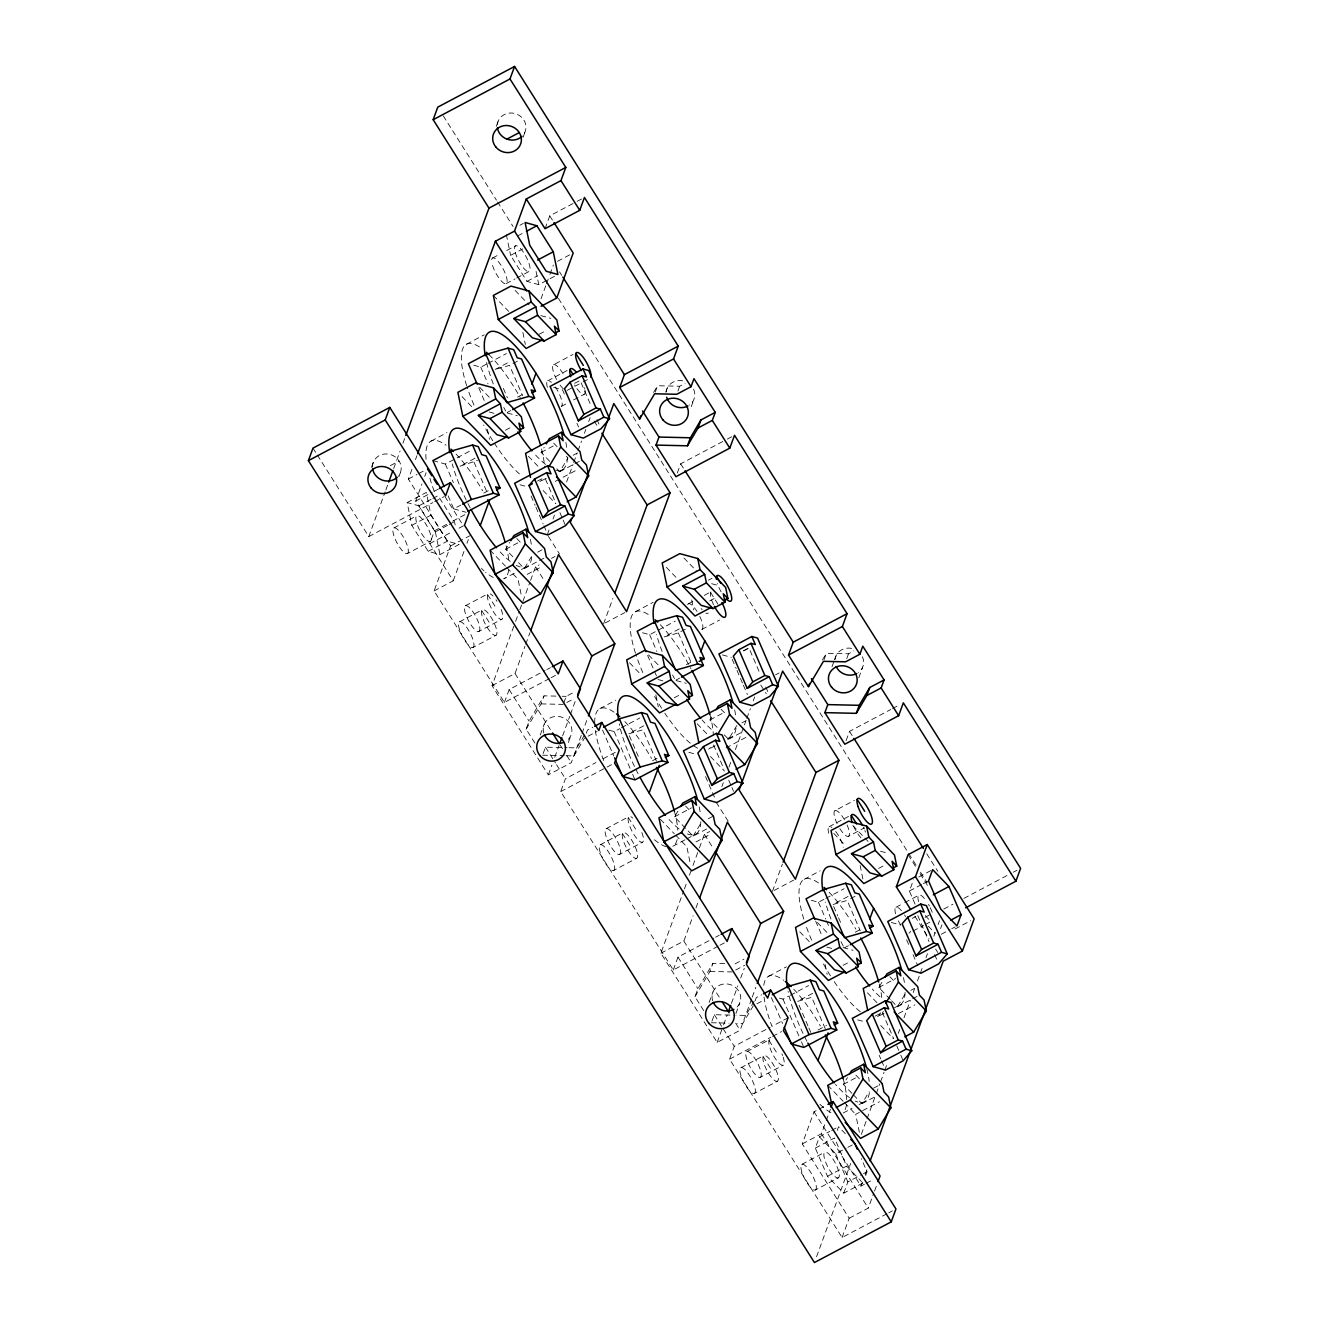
<?xml version="1.0" encoding="UTF-8"?>
<svg xmlns="http://www.w3.org/2000/svg" width="1329" height="1329" viewBox="0 0 1329 1329"><rect width="100%" height="100%" fill="white"/><g stroke="black" fill="none" stroke-linecap="round" stroke-linejoin="round"><path stroke-width="0.75" stroke-dasharray="5 3.75" d="M371.455 467.376L373.432 462.01M496.232 126.421L498.209 121.055M317.365 455.05L368.797 536.551L385.144 491.863M385.859 489.919L387.985 484.088M393.683 468.539L400.079 451.046M402.92 443.271L405.063 437.44M398.949 476.546L400.245 472.974M523.061 137.385L525.021 132.003M549.309 678.654L504.439 702.426L434.101 590.94L450.564 545.953L408.352 479.071L411.924 469.32M415.479 459.585L416.907 455.681M434.101 590.94L453.239 580.806L429.782 543.644L434.5 530.786L415.728 501.066L421.957 484.055M424.732 476.48L426.111 472.709M545.04 228.704L549.741 215.863L575.307 202.307M541.019 298.776L545.82 285.652M546.501 283.775L549.242 276.282M549.924 274.405L553.362 265.036M453.239 580.806L464.22 550.804M466.961 543.312L468.323 539.557M581.288 735.402L571.304 762.68L548.329 774.857L492.046 685.681L514.871 623.301M515.586 621.357L519.157 611.606M519.872 609.662L529.856 582.368M530.57 580.424L535.554 566.769L539.092 564.908M547.315 534.64L549.458 528.792M553.03 519.041L554.459 515.137M566.586 482.012L572.998 464.469M573.713 462.509L577.284 452.774M577.999 450.813L581.554 441.078M584.411 433.271L585.84 429.383M588.697 421.575L590.126 417.688M504.439 702.426L509.14 689.568L545.04 670.547M492.046 685.681L515.021 673.504L525.005 646.21M525.719 644.266L530.005 632.571M534.889 743.061L526.134 729.189L529.075 721.165L544.076 695.848L560.157 696.213M526.134 729.189L541.136 703.888L544.076 695.848M655.214 392.171L657.556 385.742L679.684 386.241L685.05 383.4M540.255 735.02L544.142 724.421M665.746 392.138L667.025 388.6M543.129 753.593L545.488 747.164L567.084 747.662M563.845 702.775L566.204 696.346L575.125 691.612M677.923 391.058L679.684 386.241M548.329 774.857L551.884 765.105M554.741 757.314L559.027 745.619M562.599 735.867L569.726 716.381M570.44 714.437L576.138 698.838M603.599 623.816L612.868 598.482M568.38 742.446L570.972 735.386M691.263 406.624L693.854 399.564M718.142 946.198L673.271 969.971L560.722 791.602L565.423 778.761L595.924 762.58M582.002 733.442L587.7 717.859M677.308 473.008L680.664 463.821L725.534 440.049M566.104 755.736L573.962 755.919L576.902 747.878L585.358 733.625M586.288 733.276L587.468 730.07L592.834 727.229M751.549 999.043L740.137 1030.241L717.162 1042.401L660.878 953.225L683.704 890.845M684.418 888.902L686.561 883.054M689.419 875.263L692.259 867.455M692.974 865.511L698.689 849.912M699.403 847.968L704.387 834.33L709.703 831.505M721.863 786.585L723.292 782.698M728.99 767.099L731.133 761.251M735.419 749.556L746.117 720.318M746.832 718.374L750.387 708.623M753.244 700.832L754.673 696.928M673.271 969.971L677.973 957.113L713.872 938.108M660.878 953.225L683.854 941.048L693.123 915.714M695.981 907.923L698.838 900.115M703.722 1010.621L694.967 996.733L697.908 988.71L712.909 963.409L724.969 963.675M694.967 996.733L709.968 971.433L712.909 963.409M824.046 659.716L826.389 653.287L848.517 653.785L853.866 650.944M709.088 1002.564L712.975 991.966M831.987 666.743L833.931 661.443M834.579 659.682L835.858 656.144M711.962 1021.154L714.321 1014.725L733.957 1015.157M846.756 658.603L848.517 653.785M717.162 1042.401L722.86 1026.819M723.574 1024.858L727.146 1015.123M731.415 1003.428L737.844 985.885M740.702 978.078L744.257 968.343M772.431 891.36L782.416 864.083M735.917 1013.529L739.788 1002.93M858.816 677.707L862.687 667.108M886.975 1213.742L842.104 1237.515L729.555 1059.163L734.256 1046.305L770.155 1027.284M752.264 997.099L755.819 987.347M846.141 740.552L849.497 731.365L890.779 709.503M755.121 1000.82L756.301 997.614L761.667 994.773M842.104 1237.515L849.165 1218.244L802.267 1143.92L814.029 1111.792L817.501 1109.948M862.886 1183.026L843.749 1193.16L827.469 1176.265L815.325 1148.106L819.428 1136.86L829.877 1131.328M915.066 904.152L909.401 891.028L913.521 879.781M802.267 1143.92L821.405 1133.77L825.558 1122.44M826.256 1120.546L830.409 1109.2M837.204 1130.464L838.582 1126.71L845.36 1133.753M816.554 1256.719L850.676 1163.49M861.342 1134.351L866.309 1120.762M867.023 1118.819L875.545 1095.511M876.26 1093.568L879.815 1083.866M880.529 1081.922L884.084 1072.204M884.782 1070.26L887.639 1062.502M898.288 1033.364L899.716 1029.477M903.986 1017.815L910.382 1000.338M913.222 992.58L914.634 988.693M917.492 980.918L919.618 975.087M920.332 973.144L923.173 965.386M926.014 957.611L927.443 953.724M933.838 936.247L935.251 932.36M938.091 924.585L939.52 920.715M843.749 1193.16L847.869 1181.913L861.79 1174.537M940.567 928.572L941.945 924.834M814.029 1111.792L860.926 1186.099L862.338 1182.229M865.179 1174.471L867.305 1168.656M865.644 1175.517L867.006 1171.763L861.342 1158.639M849.165 1218.244L868.302 1208.094L873.834 1192.977M874.532 1191.083L877.306 1183.524M653.569 392.487L657.556 385.742M573.962 755.919L584.527 738.093M822.385 660.031L826.389 653.287M754.191 1001.169L745.735 1015.422L735.917 1015.206M753.36 1005.638L742.795 1023.463L736.914 1023.33M549.724 461.329L541.136 452.408L544.226 447.258M512.828 556.718L505.684 549.292L509.804 542.431M556.868 468.755L559.742 471.729L567.965 458.007L565.107 455.033M518.559 562.665L524.274 568.613L531.484 556.602M717.128 727.395L709.968 719.953L712.028 716.53M706.663 828.98L693.107 836.157L674.517 816.837L678.637 809.976M724.272 734.821L728.574 739.273L736.798 725.551M693.107 836.157L701.347 822.435M890.247 999.391L878.801 987.497L881.891 982.364M851.922 1093.302L843.35 1084.381L847.453 1077.52M891.676 1000.887L897.391 1006.817L905.63 993.095M853.368 1094.78L861.94 1103.701L869.149 1091.69M519.872 225.249L523.344 223.405M577.135 201.344L582.617 198.436M517.712 235.897L524.673 232.21M492.627 257.992L499.687 254.254M506.764 250.5L515.602 245.815M554.442 276.349L538.777 284.655L526.998 281.383L510.585 255.367L522.779 248.922M506.15 283.625L514.987 278.94M516.748 278.01L529.125 271.448A14.486 4.203 62.1 0 0 522.231 250.6A14.486 4.203 62.1 0 0 515.718 253.872A14.486 4.203 62.1 0 0 529.125 271.448M557.532 261.315L569.709 254.852M526.998 281.383L537.448 275.851M466.545 344.194L484.221 334.825M539.192 334.26L545.97 330.672M473.689 365.193L480.799 367.169L486.298 364.262M488.125 363.299L506.415 353.597M495.185 369.429L510.436 361.355M512.961 363.548L518.127 360.807M556.585 379.463A14.486 4.203 62.1 0 1 553.578 364.761L573.015 354.461M431.094 441.078L446.993 432.639M547.698 380.825L567.151 370.525M517.546 397.122L524.324 393.534M390.344 465.632L399.099 460.997M507.13 412.522L510.785 410.578M574.626 383.267L580.142 380.509L591.372 406.491M567.101 390.394L581.238 382.902M583.016 381.955L588.315 379.147M408.352 479.071L417.057 474.453M418.785 473.539L425.762 469.851M505.419 430.247L512.197 426.642M432.905 460.598L445.348 464.054L470.964 450.481M561.22 406.458L566.519 403.651M573.596 399.896L584.195 394.281M474.985 458.239L459.734 466.313L477.51 460.432M407.156 502.561L426.31 492.428L430.945 515.17L447.358 541.185L459.136 544.441L439.982 554.592L428.22 551.336L411.807 525.32L407.156 502.561L418.934 505.834L435.347 531.849L439.982 554.592M415.728 501.066L432.174 492.345M434.002 491.381L439.467 488.491M418.934 505.834L431.111 499.372M432.855 498.458L438.072 495.684L454.485 521.699L455.648 527.38M368.797 536.551L432.805 502.644M434.633 501.664L443.786 496.813M393.833 527.945L416.808 515.768M541.136 452.408L556.386 444.335M411.807 525.32L430.945 515.17M448.139 495.867L453.737 508.857L460.798 505.12M483.789 493.109L488.873 490.401M573.131 455.266L576.587 453.438M434.5 530.786L450.93 522.081M452.757 521.118L469.187 512.413M435.347 531.849L447.524 525.387M449.268 524.473L454.485 521.699M537.481 481.048L544.691 477.393M546.302 478.224L539.225 481.962A77.896 22.61 62.1 0 0 541.551 480.051M558.662 471.679L562.2 469.801M559.742 471.729L573.281 464.552M574.975 463.655L580.059 460.947M407.355 553.578A14.486 4.203 62.1 0 0 400.478 532.713A14.486 4.203 62.1 0 0 393.965 535.986A14.486 4.203 62.1 0 0 407.355 553.578L430.33 541.401A14.486 4.203 62.1 0 0 423.453 520.536A14.486 4.203 62.1 0 0 416.941 523.809A14.486 4.203 62.1 0 0 430.33 541.401M429.782 543.644L451.71 532.032M459.003 528.161L464.486 525.254M555.306 481.364L577.268 469.735M428.22 551.336L447.358 541.185M450.564 545.953L469.702 535.82M505.684 549.292L520.935 541.219M727.328 439.102L734.522 435.297M537.68 552.15L544.574 548.495M514.373 573.231L503.774 578.846A77.896 22.61 62.1 0 0 508.741 569.726M521.45 569.493L526.749 566.686M524.274 568.613L537.83 561.419M539.524 560.522L544.608 557.831M551.469 558.346L555.007 556.469M465.383 605.775L488.358 593.598M527.164 574.377L541.8 566.619M459.502 621.839L482.477 609.662M478.905 631.408A14.486 4.203 62.1 0 0 472.011 610.543A14.486 4.203 62.1 0 0 465.499 613.815A14.486 4.203 62.1 0 0 478.905 631.408L501.88 619.231M473.024 647.472A14.486 4.203 62.1 0 0 466.13 626.607A14.486 4.203 62.1 0 0 459.618 629.88A14.486 4.203 62.1 0 0 473.024 647.472L495.999 635.295A14.486 4.203 62.1 0 0 489.105 614.447A14.486 4.203 62.1 0 0 482.593 617.719A14.486 4.203 62.1 0 0 495.999 635.295M605.359 622.886L624.813 612.586M635.378 611.739L653.054 602.369M708.407 580.225L711.945 578.348M546.834 669.6L550.422 667.706M688.389 603.781L693.705 600.974M704.304 595.359L711.364 591.604M551.103 677.707L558.28 673.903M709.719 600.907L716.481 597.319M642.522 632.737L649.632 634.714L675.248 621.141M679.269 628.899L664.018 636.973L678.338 632.92L686.96 628.351M701.911 629.414L719.587 620.045M566.835 702.493L573.978 698.705M599.927 708.623L615.825 700.2M686.379 664.666L693.157 661.078M675.963 680.066L679.617 678.122M743.459 650.811L748.543 648.12M743.692 650.861L748.975 648.054L760.205 674.036M588.099 736.2L597.037 731.465M674.252 697.791L681.029 694.203M608.848 730.119L614.181 731.598L619.663 728.691M621.49 727.727L639.797 718.025M643.801 725.784L628.567 733.857L642.887 729.804L656.775 761.966M603.117 758.776L617.47 751.184M775.571 674.85L779.11 672.989M560.722 791.602L614.563 763.079M709.968 719.953L725.219 711.879M652.622 760.653L657.705 757.962M741.964 722.81L745.419 720.982M715.135 745.768L708.058 749.523A77.896 22.61 62.1 0 0 710.384 747.596M727.495 739.223L731.033 737.346M728.574 739.273L742.114 732.096M725.966 747.945L747.928 736.316M606.074 828.731L629.049 816.554M600.193 844.795L623.168 832.618M674.517 816.837L691.462 807.866M892.573 708.54L897.955 705.699M619.596 854.364A14.486 4.203 62.1 0 0 612.702 833.499A14.486 4.203 62.1 0 0 606.19 836.772A14.486 4.203 62.1 0 0 619.596 854.364L642.572 842.187M708.241 818.78L713.407 816.039M613.716 870.429A14.486 4.203 62.1 0 0 606.838 849.563A14.486 4.203 62.1 0 0 600.326 852.836A14.486 4.203 62.1 0 0 613.716 870.429L636.691 858.252A14.486 4.203 62.1 0 0 629.796 837.403A14.486 4.203 62.1 0 0 623.301 840.676A14.486 4.203 62.1 0 0 636.691 858.252M684.983 839.845L672.607 846.39A77.896 22.61 62.1 0 0 677.325 838.765M686.744 838.915L695.582 834.23M695.997 841.921L710.633 834.163M837.12 823.681A14.486 4.203 62.1 0 1 834.961 810.673L854.414 800.374M829.08 826.738L848.533 816.438M839.845 828.631A14.486 4.203 62.1 0 0 848.483 836.306L864.398 827.867M774.192 890.43L793.646 880.13M804.211 879.283L820.109 870.86M715.666 937.144L719.255 935.251M719.936 945.251L727.113 941.447M878.535 868.452L885.313 864.863M811.354 900.298L818.465 902.258L823.947 899.351M825.791 898.387L844.081 888.702M848.101 896.444L832.851 904.534L847.171 900.464L860.245 930.749M850.626 898.637L855.793 895.896M735.037 963.907L743.958 959.173M735.668 970.037L744.589 965.303M918.738 877.007L932.659 869.631M909.401 891.028L921.578 884.566M923.323 883.652L928.539 880.878M895.929 907.275L903.006 903.537M904.767 902.607L918.904 895.115M768.76 976.167L786.436 966.814M855.211 932.21L861.989 928.622M844.795 947.61L848.45 945.683M912.292 918.356L915.681 916.561M756.932 1003.744L764.075 999.973M925.034 917.326L930.267 914.568M943.789 909.053L952.926 904.202M963.907 898.387L1011.452 873.203M1013.279 872.223L1016.951 870.296M843.084 965.336L849.862 961.747M779.458 998.162L783.014 999.142L788.496 996.235M790.323 995.271L808.63 985.57M912.99 931.048L923.589 925.416M925.366 924.486L930.665 921.678M812.634 993.328L797.4 1001.418L811.72 997.348L825.608 1029.526M941.314 934.237L950.019 929.619M951.747 928.705L955.235 926.845M955.003 929.021L970.668 920.715M788.097 1017.765L771.95 1026.337A77.896 22.61 62.1 0 1 763.976 996.584M729.555 1059.163L770.82 1037.284M772.631 1036.338L781.602 1031.586M746.765 1051.688L769.74 1039.511M878.801 987.497L895.746 978.526M740.884 1067.752L763.859 1055.575M818.066 1029.992L826.538 1025.506M910.797 990.354L914.252 988.527M875.146 1016.137L883.619 1011.651M760.288 1077.321A14.486 4.203 62.1 0 0 753.41 1056.455A14.486 4.203 62.1 0 0 746.898 1059.728A14.486 4.203 62.1 0 0 760.288 1077.321L783.263 1065.144M883.968 1013.329L876.891 1017.067A77.896 22.61 62.1 0 0 880.894 1012.083M894.567 1007.698L899.866 1004.89M897.391 1006.817L910.946 999.641M912.641 998.744L917.724 996.052M898.454 1013.562L914.917 1004.824M754.407 1093.385A14.486 4.203 62.1 0 0 747.529 1072.52A14.486 4.203 62.1 0 0 741.017 1075.792A14.486 4.203 62.1 0 0 754.407 1093.385L777.382 1081.208A14.486 4.203 62.1 0 0 770.504 1060.359A14.486 4.203 62.1 0 0 763.992 1063.632A14.486 4.203 62.1 0 0 777.382 1081.208M843.35 1084.381L858.6 1076.307M819.245 1109.017L826.206 1105.329M873.618 1088.152L882.24 1083.584M843.201 1113.004L852.039 1108.336M859.115 1104.582L864.415 1101.774M861.94 1103.701L875.495 1096.525M859.365 1132.341L855.693 1114.317L879.466 1101.708M831.622 1130.414L838.582 1126.71M815.325 1148.106L834.462 1137.973L846.623 1166.114L861.541 1181.614M801.852 1164.37L824.827 1152.193M819.428 1136.86L835.708 1153.771L846.158 1148.239M847.885 1147.309L854.846 1143.621M827.469 1176.265L846.623 1166.114M815.375 1190.003A14.486 4.203 62.1 0 0 808.497 1169.138A14.486 4.203 62.1 0 0 801.985 1172.411A14.486 4.203 62.1 0 0 815.375 1190.003L838.35 1177.826A14.486 4.203 62.1 0 0 831.472 1156.961A14.486 4.203 62.1 0 0 824.96 1160.234A14.486 4.203 62.1 0 0 838.35 1177.826M863.534 1173.623L867.006 1171.763M860.926 1186.099L864.398 1184.255M866.143 1183.342L873.103 1179.654M888.769 1212.796L892.357 1210.902M496.98 368.93L509.505 365.375L522.596 395.643M562.184 696.263L566.204 696.346M541.136 703.888L563.263 704.387M569.045 747.695L576.902 747.878M542.548 755.204L564.144 755.686M709.968 971.433L732.096 971.931M711.38 1022.749L729.056 1023.147M540.853 315.621L550.837 318.329M507.396 413.037L517.38 415.761M711.679 583.713L719.67 585.873M676.228 680.598L686.213 683.305M880.512 851.258L888.503 853.434M843.068 947.594L853.052 950.301M553.645 387.37L562.532 389.846L564.941 395.411M489.205 411.973L494.538 413.452M519.971 484.753L527.081 486.713M453.737 508.857L466.197 512.313M722.478 654.915L731.365 657.39M658.038 679.518L663.37 680.996M688.804 752.297L695.914 754.274M891.31 922.476L900.198 924.934M826.871 947.079L832.203 948.557M857.637 1019.841L862.97 1021.32M515.154 290.453L529.092 304.939M493.341 295.437L508.691 311.368M683.97 557.997L696.529 571.038M553.661 443.138L557.947 447.607M666.361 567.333L676.129 577.467M479.686 387.32L490.85 398.916M528.377 456.262L538.129 466.396M462.077 396.657L471.845 406.807M543.046 490.451L555.588 503.492M852.803 825.542L868.153 841.473M721.066 709.204L725.352 713.656M928.34 926.213L935.118 933.257M833.798 833.433L844.962 845.011M648.519 654.881L659.682 666.46M697.193 723.807L708.357 735.402M516.782 538.544L521.068 542.996M629.514 662.756L640.678 674.351M710.483 756.55L724.421 771.036M490.119 550.239L505.469 566.171M506.864 567.633L518.028 579.211L521.699 597.253M889.898 976.749L894.184 981.217M817.352 922.426L828.515 934.021M867.422 992.796L877.19 1002.946M685.614 806.088L691.329 812.036M799.742 931.762L810.906 943.341M880.712 1025.539L893.254 1038.58M660.347 819.229L674.301 833.732M675.697 835.177L686.86 846.772L690.532 864.797M855.876 1075.128L860.162 1079.58M827.784 1085.328L843.134 1101.276M844.53 1102.721L855.693 1114.317M549.741 215.863L552.947 220.93M559.542 271.864L561.735 275.352M680.664 463.821L683.986 469.071M849.497 731.365L852.819 736.615M926.745 853.783L937.776 871.259M443.288 115.922L496.448 200.147M497.544 201.908L513.06 226.478M558.446 298.41L916.096 865.179M920.532 872.206L927.177 882.738M908.106 854.697L915.731 866.79M920.1 873.701L928.821 887.539M710.633 592.535L718.125 604.429M914.884 916.213L929.071 938.689M935.599 949.056L937.792 952.511M594.146 420.977L597.452 426.227M760.769 685.033L766.285 693.771M548.428 536.384L559.459 553.877M716.148 802.184L728.292 821.422M535.554 566.769L544.392 580.756M704.387 834.33L713.224 848.317M444.816 496.365L462.127 523.809M487.61 594.528L495.119 606.423M628.301 817.485L635.81 829.379M768.993 1040.441L776.501 1052.335M821.405 1133.77L868.302 1208.094M481.729 610.592L489.238 622.487M622.421 833.549L629.929 845.443M763.128 1056.505L770.621 1068.4M515.021 673.504L551.435 731.216M560.257 745.204L562.466 748.692M566.885 755.686L571.304 762.68M683.854 941.048L720.268 998.76M735.718 1023.247L740.137 1030.241M509.14 689.568L529.075 721.165M545.488 747.164L555.456 762.962M556.569 764.723L565.423 778.761M677.973 957.113L697.908 988.71M714.321 1014.725L722.062 1027.001M723.175 1028.762L734.256 1046.305M312.979 448.122L316.269 453.322M917.807 915.598L929.037 941.58M934.636 954.587L937.045 960.153M906.611 939.786L909.019 945.351M913.023 954.637L917.824 965.768M765.803 687.027L768.212 692.592M732.163 659.25L736.166 668.52M736.98 670.381L742.579 683.372M743.393 685.232L747.396 694.502M882.356 1012.482L893.57 1038.464M896.776 1045.89L899.982 1053.316M900.796 1055.176L903.188 1060.741M833.665 906.428L837.752 915.88M838.566 917.774L841.024 923.456M818.465 902.258L825.674 918.97M826.488 920.831L828.881 926.396M879.167 1055.226L880.778 1058.931M881.576 1060.791L883.984 1066.356M815.641 921.08L822.053 935.932M596.987 419.482L599.379 425.047M678.338 632.92L691.412 663.204M576.969 423.253L578.564 426.958M713.523 744.938L723.94 769.059M728.757 780.206L731.166 785.771M731.963 787.632L733.558 791.336M649.632 634.714L656.842 651.426M705.533 776.535L715.152 798.812M799.028 1005.189L808.015 1026.005M808.829 1027.898L811.288 1033.58M647.605 655.396L656.426 675.813M783.014 999.142L800.639 1039.976M801.453 1041.836L803.846 1047.402M771.368 997.547L782.598 1023.529M545.488 479.237L555.921 503.375M559.924 512.645L562.333 518.227M563.131 520.071L565.539 525.653M835.708 1153.771L847.869 1181.913M503.359 388.35L507.445 397.82M480.799 367.169L488.025 383.882M531.085 495.999L535.089 505.286M535.903 507.13L543.112 523.842M543.91 525.703L546.319 531.268M629.381 735.751L638.369 756.566M478.772 387.852L485.185 402.704M614.181 731.598L631.823 772.431M632.621 774.292L635.029 779.857M602.535 730.003L613.765 755.985M474.054 462.259L487.959 494.421M445.348 464.054L453.372 482.61M860.129 865.511L863.003 879.549M825.093 964.405L827.136 974.423M691.711 599.977L693.755 609.994M655.845 694.851L658.304 706.878M536.069 271.382L538.777 284.655M506.332 234.519L510.585 255.367M522.878 332.433L525.337 344.444M487.427 429.3L489.471 439.318M641.874 832.535A14.486 4.203 62.1 0 1 640.063 841.606A14.486 4.203 62.1 0 1 628.999 824.08A14.486 4.203 62.1 0 1 632.737 818.049M712.61 1000.637A14.486 13.423 20.1 0 1 720.551 984.806A14.486 13.423 20.1 0 1 738.642 990.952A14.486 13.423 20.1 0 1 735.419 1008.395M501.183 609.579A14.486 4.203 62.1 0 1 499.089 618.467A14.486 4.203 62.1 0 1 488.025 600.11A14.486 4.203 62.1 0 1 492.993 596.023M495.999 599.761A14.486 4.203 62.1 0 1 496.996 601.273M493.275 577.484A77.896 22.61 62.1 0 1 485.617 572.218M483.972 570.789A77.896 22.61 62.1 0 1 481.43 568.447M434.201 491.215A77.896 22.61 62.1 0 1 429.284 476.081M426.077 459.352A77.896 22.61 62.1 0 1 446.062 445.232M456.03 454.069A77.896 22.61 62.1 0 1 482.726 490.899M506.116 545.82A77.896 22.61 62.1 0 1 508.941 562.616M531.716 557.549A77.896 22.61 62.1 0 1 516.25 565.323M510.203 561.353A77.896 22.61 62.1 0 1 497.843 549.342M470.2 507.944A77.896 22.61 62.1 0 1 452.259 463.904M530.387 539.325A77.896 22.61 62.1 0 1 531.318 544.608M783.146 1057.103A14.486 4.203 62.1 0 1 780.472 1064.379A14.486 4.203 62.1 0 1 769.873 1047.551A14.486 4.203 62.1 0 1 772.531 1040.291M781.884 1053.814A14.486 4.203 62.1 0 1 782.565 1055.492M862.405 656.742A14.486 13.423 20.1 0 1 858.318 672.574M834.994 659.533A14.486 13.423 20.1 0 1 852.637 648.635M721.165 591.903A14.486 4.203 62.1 0 1 717.378 583.581M847.105 824.977A14.486 4.203 62.1 0 1 848.483 836.306M834.961 810.673A14.486 4.203 62.1 0 1 844.579 819.943M708.224 612.985A14.486 4.203 62.1 0 1 705.849 613.084M702.177 609.828A14.486 4.203 62.1 0 1 701.164 608.566M547.365 387.337A14.486 4.203 62.1 0 1 551.385 382.32M555.356 386.988A14.486 4.203 62.1 0 1 561.652 406.093M563.413 388.882A14.486 4.203 62.1 0 1 559.459 384.214M553.578 364.761A14.486 4.203 62.1 0 1 564.111 375.675M519.423 473.921A77.896 22.61 62.1 0 1 494.903 444.019M492.777 440.713A77.896 22.61 62.1 0 1 483.64 425.031M473.971 405.063A77.896 22.61 62.1 0 1 467.227 387.42M466.678 385.742A77.896 22.61 62.1 0 1 481.53 348.348M488.889 354.594A77.896 22.61 62.1 0 1 520.187 397.554M541.567 448.936A77.896 22.61 62.1 0 1 544.475 467.658M828.748 833.25A14.486 4.203 62.1 0 1 831.871 827.502M835.725 831.505A14.486 4.203 62.1 0 1 843.284 847.287M860.943 837.768A14.486 4.203 62.1 0 1 853.451 825.89M863.435 827.186A14.486 4.203 62.1 0 1 864.199 828.864M864.88 830.542A14.486 4.203 62.1 0 1 865.461 832.153M497.328 124.444A14.486 13.423 20.1 0 1 516.765 114.144A14.486 13.423 20.1 0 1 523.244 135.026M585.092 390.477A14.486 4.203 62.1 0 1 582.252 394.032A14.486 4.203 62.1 0 1 574.593 385.011M584.544 387.769A14.486 4.203 62.1 0 1 584.876 389.198M713.523 604.629A14.486 4.203 62.1 0 1 710.932 591.953M372.469 467.177A14.486 13.423 20.1 0 1 391.108 454.767A14.486 13.423 20.1 0 1 398.467 475.998M666.145 846.673A77.896 22.61 62.1 0 1 654.449 839.762M603.698 760.52A77.896 22.61 62.1 0 1 595.143 729.04M594.694 722.926A77.896 22.61 62.1 0 1 614.895 712.776M624.863 721.614A77.896 22.61 62.1 0 1 651.559 758.444M674.418 811.388A77.896 22.61 62.1 0 1 677.773 830.16M830.941 1112.589A77.896 22.61 62.1 0 1 817.8 1102.273M763.793 985.304A77.896 22.61 62.1 0 1 783.728 980.32M793.695 989.158A77.896 22.61 62.1 0 1 820.392 1026.005M843.25 1078.932A77.896 22.61 62.1 0 1 846.673 1099.648M846.407 1104.814A77.896 22.61 62.1 0 1 843.765 1112.041M869.382 1092.654A77.896 22.61 62.1 0 1 855.311 1101.093M849.43 1097.621A77.896 22.61 62.1 0 1 835.509 1084.431M806.919 1041.238A77.896 22.61 62.1 0 1 788.08 991.351M866.741 1068.732A77.896 22.61 62.1 0 1 869.199 1081.357M700.798 821.754A77.896 22.61 62.1 0 1 686.478 833.549M679.036 828.897A77.896 22.61 62.1 0 1 666.676 816.886M638.086 773.694A77.896 22.61 62.1 0 1 635.345 768.228M634.465 766.418A77.896 22.61 62.1 0 1 619.248 723.807M699.22 806.869A77.896 22.61 62.1 0 1 700.366 813.813M567.433 457.326A77.896 22.61 62.1 0 1 555.738 470.084M545.654 464.469A77.896 22.61 62.1 0 1 533.294 452.458M505.651 411.06A77.896 22.61 62.1 0 1 503.774 407.438M493.292 383.931A77.896 22.61 62.1 0 1 486.264 361.222M565.855 442.441A77.896 22.61 62.1 0 1 567.001 449.385M693.572 389.198A14.486 13.423 20.1 0 1 689.485 405.013M666.161 391.989A14.486 13.423 20.1 0 1 683.804 381.074M543.777 733.093A14.486 13.423 20.1 0 1 551.718 717.261A14.486 13.423 20.1 0 1 569.809 723.408A14.486 13.423 20.1 0 1 566.586 740.834M905.082 992.414A77.896 22.61 62.1 0 1 896.909 1005.638M880.047 996.833A77.896 22.61 62.1 0 1 872.289 989.058M843.317 946.165A77.896 22.61 62.1 0 1 840.526 940.716M830.957 919.02A77.896 22.61 62.1 0 1 825.375 902.125M903.504 977.529A77.896 22.61 62.1 0 1 904.65 984.473M736 728.226A77.896 22.61 62.1 0 1 728.076 738.077M711.214 729.289A77.896 22.61 62.1 0 1 702.127 720.002M674.484 678.604A77.896 22.61 62.1 0 1 672.607 674.999M662.108 651.476A77.896 22.61 62.1 0 1 656.543 634.581M734.671 709.985A77.896 22.61 62.1 0 1 735.601 715.268M697.559 748.161A77.896 22.61 62.1 0 1 664.799 713.191M661.609 708.257A77.896 22.61 62.1 0 1 653.453 694.369M642.804 672.607A77.896 22.61 62.1 0 1 636.059 654.981M635.511 653.287A77.896 22.61 62.1 0 1 650.363 615.892M660.314 624.73A77.896 22.61 62.1 0 1 690.98 668.67M709.885 714.504A77.896 22.61 62.1 0 1 713.308 735.219M860.345 1011.734A77.896 22.61 62.1 0 1 833.632 980.752M830.442 975.818A77.896 22.61 62.1 0 1 822.269 961.914M811.637 940.151A77.896 22.61 62.1 0 1 806.055 925.948M803.812 919.17A77.896 22.61 62.1 0 1 819.179 883.436M829.146 892.291A77.896 22.61 62.1 0 1 855.843 929.121M879.233 984.025A77.896 22.61 62.1 0 1 882.057 1000.82M699.768 616.39A14.486 4.203 62.1 0 1 700.715 629.464M687.658 604.712A14.486 4.203 62.1 0 1 697.044 611.456M910.382 931.214A14.486 4.203 62.1 0 1 908.903 933.058M900.813 925.233A14.486 4.203 62.1 0 1 898.088 920.299M895.596 913.787A14.486 4.203 62.1 0 1 901.56 910.797M904.584 914.95A14.486 4.203 62.1 0 1 905.547 916.545M928.755 919.236A14.486 4.203 62.1 0 1 923.788 913.073M918.572 901.627A14.486 4.203 62.1 0 1 926.562 901.278M928.522 904.384A14.486 4.203 62.1 0 1 929.436 906.029M930.283 907.724A14.486 4.203 62.1 0 1 932.775 914.236M491.697 259.687A14.486 4.203 62.1 0 1 503.442 269.488A14.486 4.203 62.1 0 1 503.641 283.06A14.486 4.203 62.1 0 1 491.73 261.796"/><path stroke-width="1.5" d="M308.394 460.648L312.979 448.122L389.796 407.405L445.614 495.85L450.431 482.676L469.187 512.413L464.486 525.254L558.28 673.903L562.981 661.045L580.491 688.787L577.55 696.811L598.814 730.518L601.755 722.494L619.264 750.221L614.563 763.079L727.113 941.447L731.814 928.589L749.323 956.332L746.383 964.356L767.647 998.079L770.587 990.039L788.097 1017.765L783.396 1030.623L895.945 1208.991L891.244 1221.849L814.428 1262.55L308.394 460.648L385.211 419.947L389.796 407.405M405.777 435.497L488.972 208.121L433.171 119.693L437.756 107.151L514.572 66.45L1020.606 868.352L1015.904 881.21L965.651 907.84M433.171 119.693L509.987 78.976L514.572 66.45M388.699 482.145L392.969 470.483M417.622 453.737L495.368 241.263L514.522 231.113L526.284 198.985L560.971 180.594L565.805 167.421L509.987 78.976M526.284 198.985L545.04 228.704L579.743 210.331L584.444 197.473L678.239 346.105L673.537 358.963L619.696 387.487L639.614 419.084L654.616 393.783L676.743 394.281L691.03 386.706L693.971 378.665L715.251 412.372L712.311 420.413L698.024 427.988L687.458 445.796L656.028 445.099L658.968 437.058L642.555 411.043M541.069 306.301L556.735 298.012L573.198 253.008L554.01 222.607M480.301 525.42L489.736 499.638M531.932 384.33L535.969 373.266M530.72 630.627L558.529 554.592L614.812 643.784L588.415 715.899M571.719 518.559L570.291 522.463L626.574 611.639L670.082 492.743L613.815 403.567L573.148 514.672M619.696 387.487L624.397 374.645L678.239 346.105M639.614 419.084L640.794 415.861M559.742 743.675L561.885 737.828M577.567 694.934L591.837 655.961L614.812 643.784M615.011 592.634L647.107 504.92L670.082 492.743M687.458 445.796L690.399 437.773L700.948 419.947L715.251 412.372M698.024 427.988L700.948 419.947M656.028 445.099L675.963 476.679L729.804 448.139L734.522 435.297L847.071 613.666L842.37 626.507L788.512 655.047L808.447 686.628L823.448 661.327L845.576 661.825L859.863 654.25L862.803 646.21L884.084 679.933L881.144 687.957L866.84 695.532L856.291 713.341L824.86 712.643L827.801 704.603L811.388 678.587M649.133 792.981L659.234 765.338M700.765 651.874L704.802 640.827M699.552 898.171L727.362 822.153L783.645 911.329L757.248 983.46M788.512 655.047L793.23 642.189L847.071 613.666M808.447 686.628L809.627 683.422M728.574 1011.219L730.717 1005.372M746.4 962.495L760.67 923.505L783.645 911.329M783.13 862.122L815.94 772.465L838.915 760.288L782.631 671.112L739.123 790.007L795.406 879.2L838.915 760.288M856.291 713.341L859.215 705.317L869.781 687.492L884.084 679.933M866.84 695.532L869.781 687.492M824.86 712.643L844.795 744.223L898.637 715.7L903.338 702.842L1015.904 881.21M817.95 1060.525L828.067 1032.882M869.598 919.419L873.635 908.371M910.515 909.302L896.344 886.842L908.106 854.697L927.243 844.546L974.14 918.871L962.379 951.016L943.241 961.149L870.146 1160.898M831.09 1107.306L833.167 1101.641L880.064 1175.966L877.987 1181.631M896.344 886.842L915.482 876.691L927.243 844.546M961.083 914.684L956.98 925.931L940.699 909.036L928.539 880.878L932.659 869.631L948.939 886.526L961.083 914.684L950.65 920.216M546.285 443.836L549.375 438.686L561.436 432.29L580.025 451.611L581.753 460.05L586.405 464.884L588.664 475.932L576.005 497.046L567.184 501.714M549.159 466.313L560.772 446.959L558.512 435.912L525.586 453.355L530.487 477.41M510.834 540.72L513.908 535.57L525.985 529.175L544.574 548.495L546.302 556.934L550.954 561.768L553.213 572.816L540.538 593.93L522.928 603.266L495.036 574.294L490.119 550.239L523.061 532.796L527.713 537.614L525.985 529.175M495.036 574.294L512.645 564.958L525.304 543.843L523.061 532.796M716.148 709.669L718.192 706.231L730.269 699.835L748.858 719.155L750.586 727.611L755.237 732.429L757.497 743.476L744.838 764.59L736.017 769.258M717.992 733.857L729.604 714.504L727.345 703.456L694.419 720.899L698.904 742.944M680.681 806.553L682.741 803.115L694.818 796.719L713.407 816.039L715.135 824.495L719.786 829.313L722.046 840.36L709.37 861.474L691.761 870.811L663.869 841.838L658.951 817.784L691.894 800.34L696.529 805.175L694.818 796.719M663.869 841.838L681.478 832.502L694.137 811.388L691.894 800.34M884.981 977.214L887.024 973.775L899.102 967.396L917.691 986.699L919.419 995.155L924.07 999.989L926.33 1011.037L913.654 1032.151L904.85 1036.819M885.762 1003.162L898.421 982.048L896.178 971.001L863.235 988.46L867.737 1010.505M849.513 1074.098L851.573 1070.659L863.651 1064.263L882.24 1083.584L883.968 1092.039L888.619 1096.857L890.879 1107.921L878.203 1129.019L860.594 1138.355L845.244 1122.424M836.223 1107.522L850.311 1100.047L862.97 1078.932L860.727 1067.885L827.784 1085.328L831.472 1103.369M583.016 368.93L586.488 376.987L582.119 375.775L570.058 382.171L564.476 388.649L578.364 420.828L600.392 409.149L603.864 417.19L609.579 418.785L600.99 428.769L583.381 438.088L570.922 434.649L550.09 386.39L583.016 368.93L588.73 370.525L609.579 418.785M578.364 420.828L583.946 414.332L596.007 407.937L600.392 409.149M574.128 515.669L568.397 514.074L564.925 506.033L542.913 517.712L529.008 485.534L534.59 479.038L546.668 472.642L551.037 473.855L547.565 465.814L514.639 483.274L535.471 531.534L547.913 534.972L565.539 525.653L574.128 515.669L553.279 467.409L547.565 465.814M542.913 517.712L548.495 511.216L560.556 504.821L564.925 506.033M751.849 636.491L755.321 644.532L750.951 643.319L738.891 649.715L733.292 656.194L747.197 688.372L769.225 676.694L772.697 684.751L778.412 686.329L769.823 696.313L752.197 705.649L739.755 702.194L718.923 653.934L751.849 636.491L757.563 638.07L778.412 686.329M747.197 688.372L752.779 681.877L764.839 675.481L769.225 676.694M716.397 733.375L719.869 741.416L715.5 740.203L703.423 746.599L697.841 753.078L711.746 785.256L733.758 773.578L737.23 781.618L742.961 783.213L734.372 793.197L716.746 802.533L704.304 799.078L683.471 750.819L716.397 733.375L722.112 734.954L742.961 783.213M711.746 785.256L717.328 778.761L729.388 772.365L733.758 773.578M920.681 904.036L924.153 912.076L919.784 910.863L907.724 917.259L902.125 923.755L916.03 955.916L938.041 944.254L941.53 952.295L947.245 953.873L938.656 963.857L921.03 973.193L908.587 969.738L887.755 921.479L920.681 904.036L926.396 905.614L947.245 953.873M916.03 955.916L921.612 949.438L933.672 943.042L938.041 944.254M885.23 1000.92L888.702 1008.96L884.333 1007.747L872.256 1014.143L866.674 1020.622L880.579 1052.801L902.59 1041.139L906.062 1049.179L911.794 1050.757L903.188 1060.741L885.579 1070.078L873.136 1066.622L852.304 1018.363L885.23 1000.92L890.945 1002.498L911.794 1050.757M880.579 1052.801L886.161 1046.305L898.221 1039.926L902.59 1041.139M507.03 139.063L519.274 132.568M488.972 208.121L565.805 167.421M526.417 231.279L536.866 225.747L553.279 251.762L557.914 274.505L546.153 271.232L529.739 245.234L525.088 222.475L536.866 225.747M537.614 260.052L553.279 251.762M498.259 319.475L531.185 302.032L528.925 290.985L510.967 286.1L493.341 295.437L498.259 319.475L526.151 348.464L542.614 339.726M555.422 332.948L559.077 331.004L554.426 326.17L556.153 334.626L544.093 341.021L532.414 337.848L513.808 318.528L535.836 306.866L531.185 302.032M513.808 318.528L525.487 321.701L537.564 315.305L535.836 306.866M532.032 392.969L535.471 391.141L521.583 358.98L517.214 357.767L513.742 349.726L508.01 348.132L485.965 354.378L468.356 363.714L477.177 384.131M462.808 416.359L495.734 398.916L493.474 387.869L475.5 382.985L457.89 392.321L462.808 416.359L490.7 445.331L507.163 436.61M519.971 429.832L523.626 427.888L518.974 423.054L520.702 431.51L508.642 437.906L496.963 434.733L478.357 415.412L500.385 403.734L495.734 398.916M478.357 415.412L490.036 418.585L502.113 412.189L500.385 403.734M512.629 409.614L534.574 397.986L531.102 389.929L535.471 391.141M496.564 489.853L500.02 488.025L486.132 455.864L481.746 454.651L478.274 446.61L472.559 445.016L450.514 451.262L432.905 460.598L444.119 486.58M439.467 488.491L450.431 482.676M570.922 434.649L603.864 417.19M462.558 504.189L471.363 499.521L493.408 493.275L499.123 494.853L495.651 486.813L500.02 488.025M468.024 511.333L499.123 494.853M529.008 485.534L532.397 483.739M535.471 531.534L568.397 514.074M667.092 587.019L700.018 569.576L697.758 558.529L679.8 553.645L662.174 562.981L667.092 587.019L694.984 616.008L711.447 607.287M724.255 600.492L727.91 598.548L723.258 593.731L724.986 602.17L712.925 608.566L701.247 605.393L682.641 586.072L704.669 574.41L700.018 569.576M682.641 586.072L694.319 589.245L706.397 582.85L704.669 574.41M552.216 666.743L562.981 661.045M699.137 661.443L704.304 658.702L690.415 626.524L686.046 625.311L682.558 617.271L676.843 615.676L654.798 621.939L637.189 631.258L646.01 651.675M631.64 683.903L664.566 666.46L662.307 655.413L644.332 650.529L626.723 659.865L631.64 683.903L659.533 712.892L675.996 704.154M688.804 697.376L692.459 695.432L687.807 690.615L689.535 699.054L677.474 705.45L665.779 702.277L647.19 682.956L669.218 671.295L664.566 666.46M647.19 682.956L658.868 686.129L670.929 679.734L669.218 671.295M681.445 677.159L703.406 665.53L699.934 657.49L704.304 658.702M594.611 726.282L601.755 722.494M603.499 727.212L619.347 718.806L641.392 712.56L647.107 714.155L650.579 722.195L654.964 723.408L668.852 755.586L665.397 757.397M739.755 702.194L772.697 684.751M614.563 757.846L622.57 776.402L640.196 767.066L662.241 760.819L667.955 762.414L664.483 754.374L668.852 755.586M667.955 762.414L635.029 779.857L622.57 776.402M704.304 799.078L737.23 781.618M835.924 854.58L868.85 837.12L866.591 826.073L848.633 821.189L831.007 830.525L835.924 854.58L863.817 883.552L880.28 874.831M893.088 868.036L896.743 866.109L892.091 861.275L893.819 869.731L881.758 876.11L870.08 872.937L851.474 853.633L873.502 841.955L868.85 837.12M851.474 853.633L863.152 856.806L875.23 850.41L873.502 841.955M721.049 934.304L731.814 928.589M869.681 928.074L873.136 926.247L859.248 894.068L854.863 892.855L851.391 884.815L845.676 883.237L823.631 889.483L806.022 898.819L814.843 919.236M800.457 951.464L833.399 934.005L831.14 922.957L813.165 918.073L795.556 927.409L800.457 951.464L828.366 980.437L844.829 971.715M857.637 964.92L861.292 962.977L856.64 958.159L858.368 966.598L846.307 972.994L834.612 969.821L816.023 950.501L838.051 938.839L833.399 934.005M933.274 894.832L948.939 886.526M816.023 950.501L827.701 953.674L839.762 947.295L838.051 938.839M850.278 944.703L872.239 933.074L868.767 925.034L873.136 926.247M763.444 993.826L770.587 990.039M772.332 994.756L788.18 986.367L810.225 980.121L815.94 981.699L819.412 989.74L823.781 990.952L837.685 1023.131L834.23 1024.958M908.587 969.738L941.53 952.295M784.193 1027.251L791.403 1043.946L809.029 1034.626L831.074 1028.364L836.788 1029.958L833.316 1021.918L837.685 1023.131M836.788 1029.958L803.846 1047.402L791.403 1043.946M873.136 1066.622L906.062 1049.179M827.95 1104.416L833.167 1101.641M534.574 397.986L528.859 396.391L506.814 402.637L485.965 354.378M703.406 665.53L697.692 663.935L675.647 670.198L654.798 621.939M872.239 933.074L866.525 931.496L844.48 937.742L823.631 889.483M658.968 437.058L690.399 437.773M827.801 704.603L859.215 705.317M528.925 290.985L556.834 319.957L559.077 331.004M537.564 315.305L556.153 334.626M525.487 321.701L544.093 341.021M697.758 558.529L725.667 587.501L727.91 598.548M706.397 582.85L724.986 602.17M558.512 435.912L563.164 440.746L561.436 432.29M560.772 446.959L588.664 475.932M694.319 589.245L712.925 608.566M493.474 387.869L521.367 416.841L523.626 427.888M502.113 412.189L520.702 431.51M556.469 476.762L576.005 497.046M490.036 418.585L508.642 437.906M866.591 826.073L894.483 855.062L896.743 866.109M875.23 850.41L893.819 869.731M727.345 703.456L731.997 708.291L730.269 699.835M729.604 714.504L757.497 743.476M863.152 856.806L881.758 876.11M662.307 655.413L690.2 684.385L692.459 695.432M670.929 679.734L689.535 699.054M726.697 745.768L744.838 764.59M525.304 543.843L553.213 572.816M658.868 686.129L677.474 705.45M512.645 564.958L540.538 593.93M896.178 971.001L900.829 975.835L899.102 967.396M898.421 982.048L926.33 1011.037M831.14 922.957L859.032 951.929L861.292 962.977M839.762 947.295L858.368 966.598M894.135 1011.867L913.654 1032.151M694.137 811.388L722.046 840.36M827.701 953.674L846.307 972.994M681.478 832.502L709.37 861.474M860.727 1067.885L865.362 1072.719L863.651 1064.263M862.97 1078.932L890.879 1107.921M850.311 1100.047L878.203 1129.019M850.776 1139.402L854.846 1143.621L857.288 1149.253M560.971 180.594L579.743 210.331M673.537 358.963L691.03 386.706M712.311 420.413L729.804 448.139M842.37 626.507L859.863 654.25M881.144 687.957L898.637 715.7M562.848 277.096L624.397 374.645M685.083 470.815L793.23 642.189M853.916 738.359L923.439 848.533M514.522 231.113L556.735 298.012M915.482 876.691L962.379 951.016M590.824 377.286A14.486 4.203 62.1 0 0 585.209 360.259A14.486 4.203 62.1 0 0 575.822 353.497L583.315 365.392M716.514 576.47L720.8 583.265M857.205 799.427L864.697 811.305M495.368 241.263L526.766 291.001M569.942 369.578L573.148 374.662M851.324 815.491L856.673 823.98M601.871 433.221L647.107 504.92M770.704 700.765L815.94 772.465M546.601 584.262L591.837 655.961M715.434 851.806L760.67 923.505M427.489 468.921L431.825 475.782M433.985 479.221L437.241 484.354M385.211 419.947L891.244 1221.849M552.532 732.96L559.16 743.459M722.478 1002.249L729.089 1012.748M919.784 910.863L933.672 943.042M907.724 917.259L921.612 949.438M750.951 643.319L764.839 675.481M845.676 883.237L866.525 931.496M738.891 649.715L752.779 681.877M884.333 1007.747L898.221 1039.926M872.256 1014.143L886.161 1046.305M582.119 375.775L596.007 407.937M676.843 615.676L697.692 663.935M570.058 382.171L583.946 414.332M715.5 740.203L729.388 772.365M810.225 980.121L831.074 1028.364M703.423 746.599L717.328 778.761M788.18 986.367L809.029 1034.626M508.01 348.132L528.859 396.391M546.668 472.642L560.556 504.821M641.392 712.56L662.241 760.819M534.59 479.038L548.495 511.216M619.347 718.806L640.196 767.066M472.559 445.016L493.408 493.275M450.514 451.262L471.363 499.521M733.89 1009.342A14.486 13.423 20.1 0 1 713.258 1002.332M496.498 547.781A77.896 22.61 62.1 0 1 471.164 509.738M449.767 452.691A77.896 22.61 62.1 0 1 477.692 440.563A77.896 22.61 62.1 0 1 528.56 531.666M581.438 370.542A14.486 4.203 62.1 0 1 575.822 353.497M716.364 579.328A14.486 4.203 62.1 0 1 722.544 578.663A14.486 4.203 62.1 0 1 731.531 596.522A14.486 4.203 62.1 0 1 726.132 598.748M531.949 450.896A77.896 22.61 62.1 0 1 517.878 431.859M485.218 355.807A77.896 22.61 62.1 0 1 513.144 343.696A77.896 22.61 62.1 0 1 564.011 434.799M852.188 822.601A14.486 4.203 62.1 0 1 853.268 814.511A14.486 4.203 62.1 0 1 862.587 825.492M522.031 136.339A14.486 13.423 20.1 0 1 507.346 139.246A14.486 13.423 20.1 0 1 497.428 127.983M570.806 376.688A14.486 4.203 62.1 0 1 576.304 372.17M700.782 718.457A77.896 22.61 62.1 0 1 686.694 699.403M654.051 623.351A77.896 22.61 62.1 0 1 681.976 611.24A77.896 22.61 62.1 0 1 732.844 702.343M856.773 673.521A14.486 13.423 20.1 0 1 836.157 666.51M665.331 815.325A77.896 22.61 62.1 0 1 639.997 777.282M618.6 720.235A77.896 22.61 62.1 0 1 646.525 708.124A77.896 22.61 62.1 0 1 697.393 799.227M834.163 1082.886A77.896 22.61 62.1 0 1 807.866 1043.032M787.416 987.796A77.896 22.61 62.1 0 1 815.358 975.669A77.896 22.61 62.1 0 1 866.226 1066.772M616.473 713.955A77.896 22.61 62.1 0 1 619.746 716.68M656.476 767.348A77.896 22.61 62.1 0 1 674.418 811.388M785.306 981.5A77.896 22.61 62.1 0 1 791.104 986.567M825.309 1034.909A77.896 22.61 62.1 0 1 843.25 1078.932M486.364 352.251A77.896 22.61 62.1 0 1 488.889 354.594M523.094 402.92A77.896 22.61 62.1 0 1 540.604 445.365M687.957 405.976A14.486 13.423 20.1 0 1 666.66 397.271M397.255 477.294A14.486 13.423 20.1 0 1 382.569 480.218A14.486 13.423 20.1 0 1 372.652 468.938M563.396 742.529A14.486 13.423 20.1 0 1 544.425 734.787M721.896 602.535A14.486 4.203 62.1 0 1 724.886 617.237A14.486 4.203 62.1 0 1 714.371 606.306M869.615 986.002A77.896 22.61 62.1 0 1 855.544 966.947M822.884 890.912A77.896 22.61 62.1 0 1 850.809 878.785A77.896 22.61 62.1 0 1 901.677 969.888M655.197 619.796A77.896 22.61 62.1 0 1 657.722 622.138M691.927 670.481A77.896 22.61 62.1 0 1 709.885 714.504M824.03 887.34A77.896 22.61 62.1 0 1 826.555 889.682M860.76 938.025A77.896 22.61 62.1 0 1 878.702 982.065M450.913 449.119A77.896 22.61 62.1 0 1 453.438 451.478M487.643 499.804A77.896 22.61 62.1 0 1 505.153 542.249M708.739 1023.114A14.486 13.423 20.1 0 0 733.326 1020.606A14.486 13.423 20.1 0 0 717.677 1001.651A14.486 13.423 20.1 0 0 708.739 1023.114M831.638 687.292A14.486 13.423 20.1 0 0 856.225 684.784A14.486 13.423 20.1 0 0 840.559 665.829A14.486 13.423 20.1 0 0 831.638 687.292M662.806 419.748A14.486 13.423 20.1 0 0 687.392 417.24A14.486 13.423 20.1 0 0 671.726 398.285A14.486 13.423 20.1 0 0 662.806 419.748M858.069 806.537A14.486 4.203 62.1 0 0 871.459 824.13A14.486 4.203 62.1 0 0 864.581 803.264A14.486 4.203 62.1 0 0 858.069 806.537M495.867 147.054A14.486 13.423 20.1 0 0 520.436 144.545A14.486 13.423 20.1 0 0 504.787 125.59A14.486 13.423 20.1 0 0 495.867 147.054M539.923 755.57A14.486 13.423 20.1 0 0 564.493 753.061A14.486 13.423 20.1 0 0 548.844 734.106A14.486 13.423 20.1 0 0 539.923 755.57M371.09 488.009A14.486 13.423 20.1 0 0 395.66 485.5A14.486 13.423 20.1 0 0 380.011 466.562A14.486 13.423 20.1 0 0 371.09 488.009"/></g></svg>
